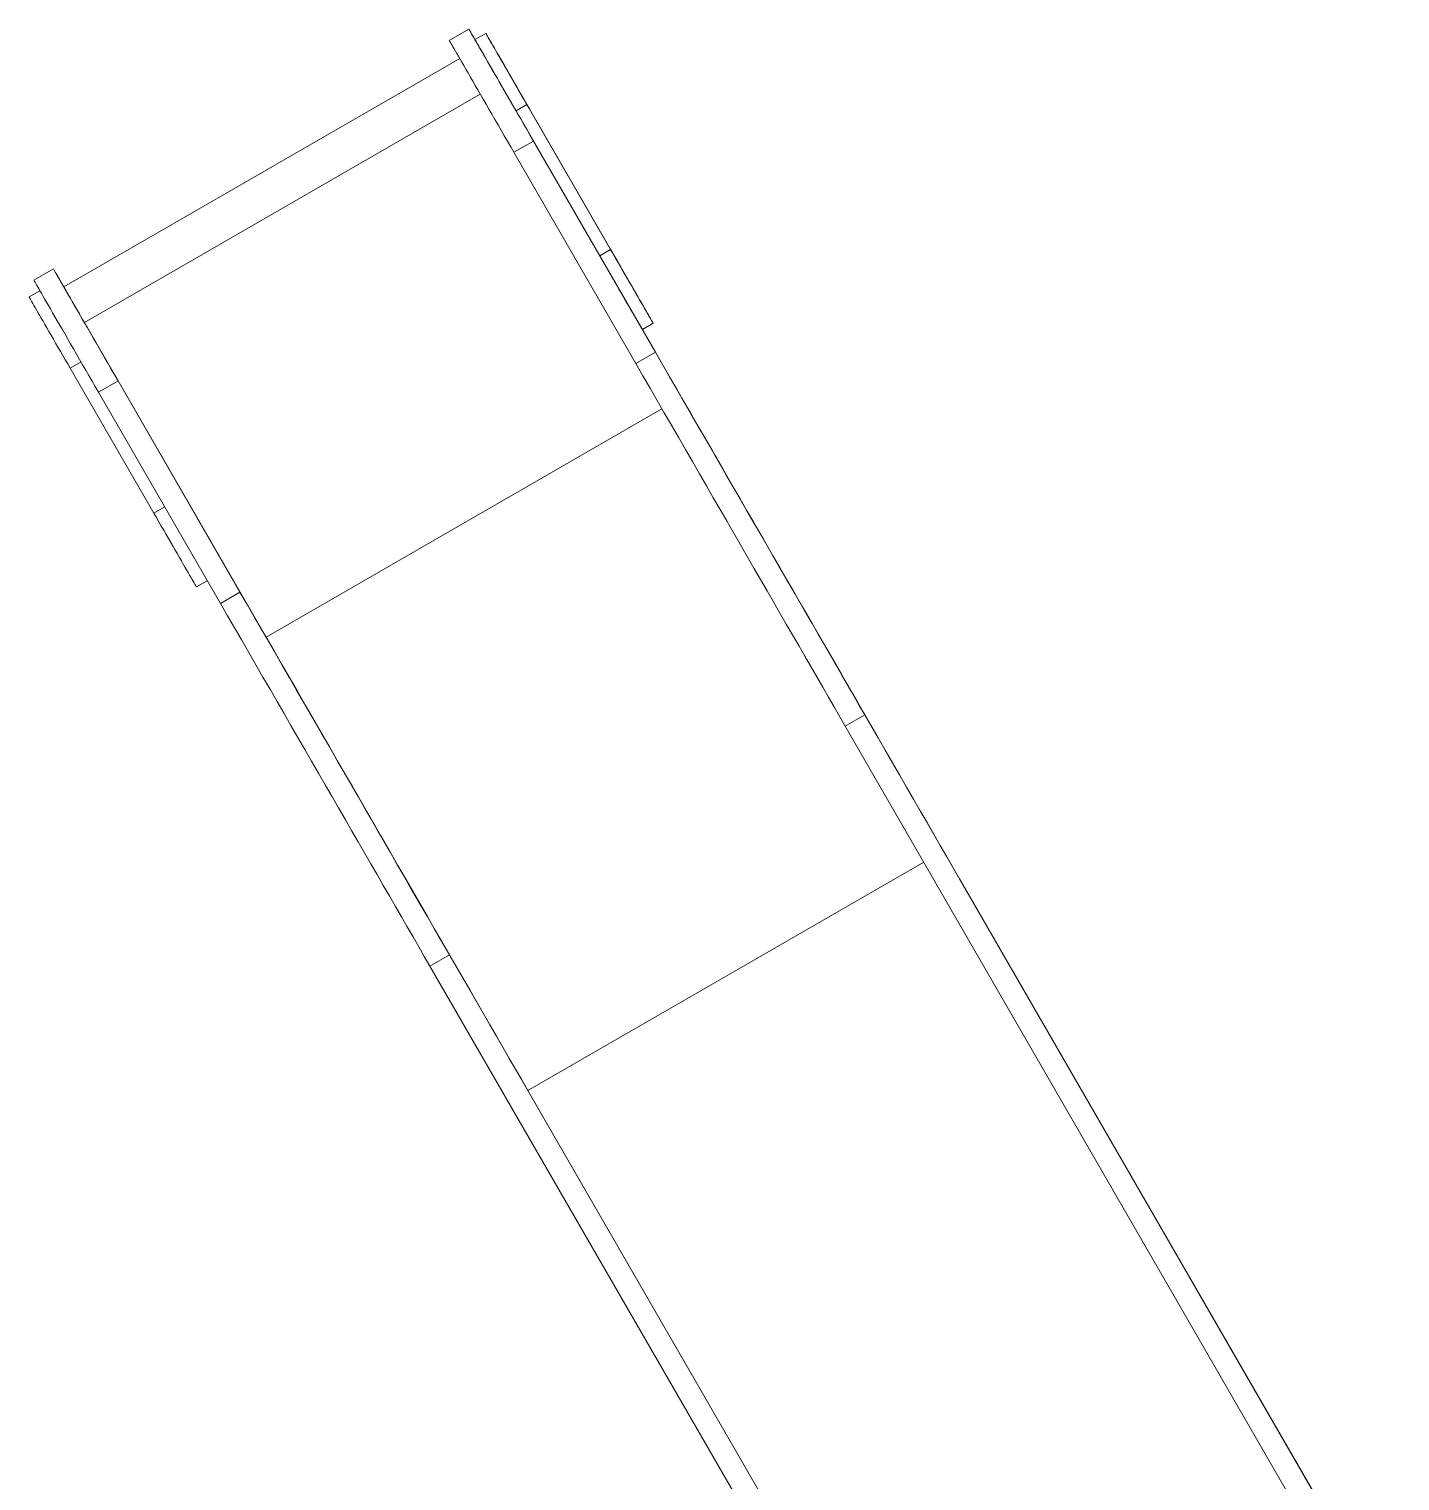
# Model space of a CAD drawing. Header units: millimetres. Extents: x -12977 to 11786, y -11805 to 10558.
# Drawn here: x -7021 to -5383, y 6717 to 8452 of the extents above; entities that cross this region are included whole.
import ezdxf

# ---------------------------------------------------------------- set-up
doc = ezdxf.new("R2010")
doc.units = ezdxf.units.MM
doc.layers.add('DIKOM_ОБЪЕКТ', color=7, linetype='Continuous')

msp = doc.modelspace()

# ---------------------------------------------------------------- linework, layer by layer
at = {"layer": 'DIKOM_ОБЪЕКТ', "color": 7, "linetype": 'Continuous', "lineweight": 15}
for p, q in [((-6519.049, 8438.185), (-6495.666, 8451.684)), ((-6519.047, 8438.19), (-6495.664, 8451.69)), ((-6495.666, 8451.684), (-6495.664, 8451.69)), ((-6519.049, 8438.185), (-6519.047, 8438.19)), ((-6475.383, 8446.559), (-6488.373, 8439.059)), ((-6506.562, 8416.534), (-6979.397, 8143.543)), ((-6954.835, 8100.987), (-6482, 8373.978)), ((-6439.25, 8353.946), (-6426.259, 8361.447)), ((-6426.259, 8361.447), (-6326.275, 8188.267)), ((-6439.25, 8353.946), (-6339.265, 8180.767)), ((-6424.505, 8358.465), (-6324.521, 8185.286)), ((-6441.848, 8304.423), (-6418.465, 8317.923)), ((-6418.465, 8317.923), (-6272.771, 8065.574)), ((-6441.848, 8304.423), (-6296.154, 8052.074)), ((-6339.265, 8180.767), (-6326.275, 8188.267)), ((-6991.898, 8165.184), (-7015.281, 8151.685)), ((-6991.897, 8165.19), (-7015.28, 8151.691)), ((-6991.898, 8165.184), (-6991.897, 8165.19)), ((-7007.999, 8139.052), (-7020.979, 8131.559)), ((-7015.281, 8151.685), (-7015.28, 8151.691)), ((-6737.808, 7725.084), (-6954.835, 8100.987)), ((-6288.388, 8092.674), (-6275.398, 8100.174)), ((-6288.385, 8092.677), (-6241.049, 8010.689)), ((-6971.856, 8046.447), (-6958.874, 8053.942)), ((-6296.154, 8052.074), (-6272.771, 8065.574)), ((-6971.856, 8046.447), (-6871.871, 7873.267)), ((-6914.697, 8031.423), (-6938.08, 8017.923)), ((-6914.697, 8031.423), (-6769.004, 7779.074)), ((-6938.08, 8017.923), (-6792.387, 7765.574)), ((-6737.808, 7725.084), (-6264.977, 7998.073)), ((-6871.871, 7873.267), (-6858.89, 7880.762)), ((-6820.994, 7785.174), (-6808.026, 7792.661)), ((-6769.004, 7779.074), (-6792.387, 7765.574)), ((-6046.028, 7618.79), (-6022.646, 7632.29)), ((-5383.433, 6524.838), (-6022.646, 7632.29)), ((-5406.816, 6511.338), (-6046.028, 7618.79)), ((-6425.151, 7183.479), (-5952.333, 7456.461)), ((-5394.945, 6544.878), (-5909.633, 7436.589)), ((-6518.878, 7345.79), (-6542.261, 7332.29)), ((-5879.665, 6238.338), (-6518.878, 7345.79)), ((-5903.048, 6224.838), (-6542.261, 7332.29)), ((-5843.26, 6175.338), (-6425.151, 7183.479))]:
    msp.add_line(p, q, dxfattribs=at)
at = {"layer": 'DIKOM_ОБЪЕКТ', "color": 7, "linetype": 'Continuous', "lineweight": 15, "flags": 128}
for points in [[(-6495.666, 8451.684), (-6495.574, 8451.523), (-6495.298, 8451.043), (-6494.839, 8450.246), (-6494.197, 8449.132), (-6493.374, 8447.705), (-6492.374, 8445.969), (-6491.195, 8443.926), (-6489.843, 8441.582), (-6488.32, 8438.943), (-6486.63, 8436.013), (-6484.776, 8432.8), (-6482.763, 8429.312), (-6480.596, 8425.556), (-6478.278, 8421.541), (-6475.817, 8417.277), (-6473.218, 8412.772), (-6470.486, 8408.038), (-6467.627, 8403.085), (-6464.648, 8397.925), (-6461.558, 8392.571), (-6458.361, 8387.032), (-6455.066, 8381.324), (-6451.68, 8375.458), (-6448.211, 8369.449), (-6444.667, 8363.31), (-6441.056, 8357.056), (-6437.387, 8350.7), (-6433.669, 8344.259), (-6429.908, 8337.744), (-6426.115, 8331.174), (-6422.298, 8324.562), (-6418.465, 8317.923)], [(-6488.366, 8439.063), (-6488.462, 8439.229), (-6489.94, 8441.788), (-6491.259, 8444.071), (-6492.413, 8446.069), (-6493.398, 8447.773), (-6494.21, 8449.177), (-6494.844, 8450.274), (-6495.299, 8451.061), (-6495.572, 8451.533), (-6495.664, 8451.69)], [(-6519.049, 8438.185), (-6518.957, 8438.023), (-6518.681, 8437.544), (-6518.222, 8436.746), (-6517.58, 8435.632), (-6516.757, 8434.206), (-6515.756, 8432.469), (-6514.578, 8430.427), (-6513.226, 8428.083), (-6511.703, 8425.443), (-6510.012, 8422.513), (-6508.159, 8419.3), (-6506.145, 8415.812), (-6503.978, 8412.056), (-6501.661, 8408.041), (-6499.2, 8403.777), (-6496.601, 8399.272), (-6493.868, 8394.538), (-6491.01, 8389.585), (-6488.031, 8384.425), (-6484.941, 8379.071), (-6481.743, 8373.532), (-6478.448, 8367.824), (-6475.062, 8361.958), (-6471.594, 8355.95), (-6468.05, 8349.81), (-6464.439, 8343.556), (-6460.77, 8337.2), (-6457.051, 8330.758), (-6453.29, 8324.244), (-6449.498, 8317.674), (-6445.68, 8311.061), (-6441.848, 8304.423)], [(-6439.25, 8353.946), (-6442.21, 8359.073), (-6445.156, 8364.177), (-6448.079, 8369.24), (-6450.968, 8374.244), (-6453.812, 8379.171), (-6456.603, 8384.004), (-6459.328, 8388.726), (-6461.981, 8393.321), (-6464.551, 8397.773), (-6467.028, 8402.065), (-6469.406, 8406.184), (-6471.673, 8410.113), (-6473.824, 8413.839), (-6475.851, 8417.351), (-6477.746, 8420.634), (-6479.503, 8423.678), (-6481.114, 8426.472), (-6482.576, 8429.005), (-6483.883, 8431.27), (-6485.03, 8433.258), (-6486.013, 8434.962), (-6486.828, 8436.376), (-6487.474, 8437.496), (-6487.947, 8438.317), (-6488.246, 8438.836), (-6488.369, 8439.052), (-6488.373, 8439.059)], [(-6426.259, 8361.447), (-6429.219, 8366.574), (-6432.166, 8371.678), (-6435.089, 8376.74), (-6437.978, 8381.744), (-6440.822, 8386.671), (-6443.612, 8391.504), (-6446.338, 8396.226), (-6448.991, 8400.822), (-6451.56, 8405.273), (-6454.038, 8409.566), (-6456.415, 8413.683), (-6458.683, 8417.613), (-6460.834, 8421.34), (-6462.86, 8424.851), (-6464.755, 8428.134), (-6466.512, 8431.178), (-6468.124, 8433.972), (-6469.586, 8436.505), (-6470.893, 8438.77), (-6472.04, 8440.758), (-6473.023, 8442.462), (-6473.838, 8443.876), (-6474.484, 8444.996), (-6474.957, 8445.817), (-6475.255, 8446.336), (-6475.379, 8446.552), (-6475.327, 8446.463), (-6475.099, 8446.071), (-6474.698, 8445.377), (-6474.122, 8444.382), (-6473.376, 8443.091), (-6472.461, 8441.507), (-6471.38, 8439.637), (-6470.139, 8437.488), (-6468.739, 8435.066), (-6467.187, 8432.38), (-6465.49, 8429.44), (-6463.65, 8426.256), (-6461.676, 8422.838), (-6459.576, 8419.201), (-6457.354, 8415.354), (-6455.021, 8411.314), (-6452.583, 8407.093), (-6450.05, 8402.706), (-6447.43, 8398.169), (-6444.733, 8393.498), (-6441.968, 8388.709), (-6439.144, 8383.819), (-6436.273, 8378.846), (-6433.363, 8373.806), (-6430.424, 8368.717), (-6427.469, 8363.598), (-6424.505, 8358.465)], [(-6423.383, 8356.492), (-6423.482, 8356.664), (-6423.75, 8357.128), (-6424.163, 8357.843), (-6424.685, 8358.746), (-6425.268, 8359.757), (-6425.862, 8360.785), (-6426.413, 8361.74), (-6426.872, 8362.535), (-6427.2, 8363.103), (-6427.365, 8363.39), (-6427.355, 8363.372), (-6427.169, 8363.051), (-6426.825, 8362.455), (-6426.352, 8361.636), (-6425.793, 8360.669), (-6425.198, 8359.638), (-6424.62, 8358.635), (-6424.108, 8357.75), (-6423.711, 8357.061), (-6423.461, 8356.629), (-6423.383, 8356.492)], [(-6323.398, 8183.313), (-6323.497, 8183.484), (-6323.766, 8183.949), (-6324.179, 8184.664), (-6324.7, 8185.567), (-6325.283, 8186.577), (-6325.877, 8187.606), (-6326.428, 8188.56), (-6326.888, 8189.356), (-6327.214, 8189.923), (-6327.381, 8190.211), (-6327.37, 8190.193), (-6327.185, 8189.871), (-6326.84, 8189.275), (-6326.367, 8188.457), (-6325.809, 8187.489), (-6325.214, 8186.458), (-6324.634, 8185.456), (-6324.124, 8184.57), (-6323.726, 8183.881), (-6323.477, 8183.449), (-6323.398, 8183.313)], [(-6324.521, 8185.286), (-6321.561, 8180.159), (-6318.614, 8175.055), (-6315.692, 8169.992), (-6312.803, 8164.989), (-6309.958, 8160.062), (-6307.168, 8155.228), (-6304.442, 8150.506), (-6301.79, 8145.911), (-6299.22, 8141.46), (-6296.742, 8137.167), (-6294.366, 8133.049), (-6292.097, 8129.12), (-6289.947, 8125.393), (-6287.92, 8121.882), (-6286.025, 8118.599), (-6284.269, 8115.555), (-6282.656, 8112.761), (-6281.194, 8110.227), (-6279.888, 8107.962), (-6278.741, 8105.974), (-6277.758, 8104.27), (-6276.942, 8102.856), (-6276.297, 8101.736), (-6275.824, 8100.916), (-6275.525, 8100.397), (-6275.401, 8100.181), (-6275.454, 8100.269), (-6275.681, 8100.661), (-6276.083, 8101.356), (-6276.658, 8102.351), (-6277.405, 8103.642), (-6278.32, 8105.225), (-6279.401, 8107.095), (-6280.642, 8109.245), (-6282.041, 8111.667), (-6283.593, 8114.352), (-6285.291, 8117.293), (-6287.13, 8120.477), (-6289.104, 8123.894), (-6291.205, 8127.532), (-6293.426, 8131.378), (-6295.759, 8135.419), (-6298.197, 8139.64), (-6300.73, 8144.026), (-6303.35, 8148.564), (-6306.047, 8153.234), (-6308.813, 8158.023), (-6311.636, 8162.913), (-6314.508, 8167.887), (-6317.418, 8172.927), (-6320.356, 8178.016), (-6323.312, 8183.135), (-6326.275, 8188.267)], [(-6288.388, 8092.674), (-6288.444, 8092.769), (-6288.671, 8093.161), (-6289.074, 8093.856), (-6289.649, 8094.851), (-6290.395, 8096.142), (-6291.31, 8097.725), (-6292.391, 8099.595), (-6293.633, 8101.745), (-6295.032, 8104.167), (-6296.583, 8106.852), (-6298.282, 8109.793), (-6300.12, 8112.977), (-6302.094, 8116.394), (-6304.196, 8120.032), (-6306.416, 8123.878), (-6308.75, 8127.919), (-6311.187, 8132.14), (-6313.721, 8136.527), (-6316.34, 8141.063), (-6319.037, 8145.734), (-6321.803, 8150.523), (-6324.626, 8155.413), (-6327.498, 8160.387), (-6330.408, 8165.427), (-6333.346, 8170.515), (-6336.302, 8175.635), (-6339.265, 8180.767)], [(-6991.898, 8165.184), (-6991.806, 8165.023), (-6991.531, 8164.543), (-6991.071, 8163.746), (-6990.429, 8162.632), (-6989.608, 8161.206), (-6988.606, 8159.469), (-6987.428, 8157.426), (-6986.075, 8155.082), (-6984.553, 8152.443), (-6982.862, 8149.513), (-6981.008, 8146.3), (-6978.996, 8142.812), (-6976.828, 8139.056), (-6974.511, 8135.041), (-6972.05, 8130.776), (-6969.45, 8126.272), (-6966.718, 8121.538), (-6963.859, 8116.585), (-6960.881, 8111.425), (-6957.79, 8106.07), (-6954.593, 8100.532), (-6951.298, 8094.824), (-6947.912, 8088.958), (-6944.444, 8082.949), (-6940.9, 8076.81), (-6937.289, 8070.556), (-6933.62, 8064.2), (-6929.901, 8057.759), (-6926.141, 8051.245), (-6922.347, 8044.674), (-6918.53, 8038.062), (-6914.697, 8031.423)], [(-6979.39, 8143.546), (-6981.284, 8146.824), (-6983.063, 8149.904), (-6984.694, 8152.729), (-6986.173, 8155.288), (-6987.492, 8157.571), (-6988.646, 8159.569), (-6989.631, 8161.273), (-6990.442, 8162.677), (-6991.076, 8163.774), (-6991.532, 8164.561), (-6991.805, 8165.033), (-6991.897, 8165.19)], [(-7015.281, 8151.685), (-7015.189, 8151.523), (-7014.913, 8151.044), (-7014.454, 8150.246), (-7013.812, 8149.132), (-7012.99, 8147.706), (-7011.988, 8145.969), (-7010.811, 8143.927), (-7009.458, 8141.582), (-7007.935, 8138.943), (-7006.245, 8136.013), (-7004.391, 8132.8), (-7002.378, 8129.312), (-7000.211, 8125.556), (-6997.894, 8121.541), (-6995.433, 8117.277), (-6992.833, 8112.772), (-6990.1, 8108.038), (-6987.242, 8103.085), (-6984.264, 8097.925), (-6981.173, 8092.571), (-6977.976, 8087.032), (-6974.681, 8081.324), (-6971.295, 8075.458), (-6967.827, 8069.449), (-6964.282, 8063.31), (-6960.672, 8057.056), (-6957.003, 8050.7), (-6953.283, 8044.258), (-6949.523, 8037.744), (-6945.73, 8031.174), (-6941.912, 8024.561), (-6938.08, 8017.923)], [(-6954.835, 8100.987), (-6956.941, 8104.636), (-6959.03, 8108.253), (-6961.085, 8111.813), (-6963.092, 8115.291), (-6965.038, 8118.661), (-6966.908, 8121.901), (-6968.689, 8124.986), (-6970.368, 8127.895), (-6971.933, 8130.606), (-6973.373, 8133.102), (-6974.679, 8135.363), (-6975.839, 8137.374), (-6976.846, 8139.12), (-6977.694, 8140.589), (-6978.376, 8141.771), (-6978.886, 8142.657), (-6979.223, 8143.241), (-6979.382, 8143.518), (-6979.397, 8143.543)], [(-6971.856, 8046.447), (-6974.816, 8051.574), (-6977.762, 8056.677), (-6980.685, 8061.74), (-6983.573, 8066.744), (-6986.418, 8071.671), (-6989.208, 8076.504), (-6991.935, 8081.227), (-6994.586, 8085.821), (-6997.157, 8090.273), (-6999.634, 8094.565), (-7002.011, 8098.684), (-7004.279, 8102.613), (-7006.43, 8106.34), (-7008.457, 8109.851), (-7010.351, 8113.134), (-7012.108, 8116.178), (-7013.72, 8118.972), (-7015.182, 8121.505), (-7016.488, 8123.77), (-7017.635, 8125.758), (-7018.618, 8127.462), (-7019.434, 8128.876), (-7020.079, 8129.996), (-7020.552, 8130.817), (-7020.851, 8131.336), (-7020.975, 8131.552), (-7020.979, 8131.559)], [(-6046.028, 7618.79), (-6052.603, 7630.182), (-6059.292, 7641.769), (-6066.09, 7653.548), (-6072.997, 7665.513), (-6080.007, 7677.657), (-6087.118, 7689.977), (-6094.327, 7702.465), (-6101.63, 7715.118), (-6109.025, 7727.928), (-6116.507, 7740.89), (-6124.074, 7753.999), (-6131.722, 7767.247), (-6139.448, 7780.63), (-6147.248, 7794.142), (-6155.117, 7807.775), (-6163.054, 7821.524), (-6171.055, 7835.383), (-6179.115, 7849.345), (-6187.232, 7863.405), (-6195.401, 7877.555), (-6203.618, 7891.789), (-6211.88, 7906.102), (-6220.184, 7920.486), (-6228.526, 7934.935), (-6236.901, 7949.442), (-6245.307, 7964.001), (-6253.739, 7978.606), (-6262.192, 7993.249), (-6270.664, 8007.923), (-6279.151, 8022.624), (-6287.649, 8037.343), (-6296.154, 8052.074)], [(-6022.646, 7632.29), (-6029.221, 7643.682), (-6035.909, 7655.269), (-6042.708, 7667.048), (-6049.614, 7679.013), (-6056.624, 7691.157), (-6063.736, 7703.477), (-6070.945, 7715.966), (-6078.247, 7728.618), (-6085.643, 7741.428), (-6093.124, 7754.39), (-6100.691, 7767.499), (-6108.339, 7780.747), (-6116.065, 7794.13), (-6123.865, 7807.642), (-6131.734, 7821.275), (-6139.672, 7835.024), (-6147.672, 7848.883), (-6155.733, 7862.845), (-6163.849, 7876.905), (-6172.018, 7891.055), (-6180.235, 7905.289), (-6188.498, 7919.602), (-6196.802, 7933.986), (-6205.144, 7948.435), (-6213.518, 7962.942), (-6221.924, 7977.501), (-6230.356, 7992.106), (-6238.809, 8006.749), (-6247.281, 8021.423), (-6255.769, 8036.124), (-6264.267, 8050.843), (-6272.771, 8065.574)], [(-5909.633, 7436.589), (-5917.159, 7449.627), (-5924.797, 7462.861), (-5932.546, 7476.286), (-5940.402, 7489.897), (-5948.364, 7503.689), (-5956.427, 7517.658), (-5964.59, 7531.8), (-5972.849, 7546.108), (-5981.203, 7560.58), (-5989.648, 7575.209), (-5998.18, 7589.991), (-6006.799, 7604.921), (-6015.499, 7619.993), (-6024.279, 7635.203), (-6033.136, 7650.545), (-6042.065, 7666.015), (-6051.066, 7681.606), (-6060.134, 7697.315), (-6069.267, 7713.135), (-6078.46, 7729.06), (-6087.712, 7745.086), (-6097.019, 7761.208), (-6106.378, 7777.42), (-6115.785, 7793.715), (-6125.238, 7810.089), (-6134.733, 7826.537), (-6144.267, 7843.052), (-6153.839, 7859.63), (-6163.441, 7876.264), (-6173.074, 7892.949), (-6182.732, 7909.679), (-6192.414, 7926.448), (-6202.115, 7943.251), (-6211.832, 7960.083), (-6221.562, 7976.937), (-6231.303, 7993.808), (-6241.049, 8010.689)], [(-6820.994, 7785.174), (-6821.049, 7785.269), (-6821.277, 7785.661), (-6821.679, 7786.356), (-6822.255, 7787.351), (-6823.001, 7788.642), (-6823.916, 7790.226), (-6824.996, 7792.095), (-6826.238, 7794.245), (-6827.637, 7796.667), (-6829.189, 7799.352), (-6830.887, 7802.293), (-6832.727, 7805.477), (-6834.7, 7808.894), (-6836.801, 7812.532), (-6839.022, 7816.378), (-6841.356, 7820.419), (-6843.793, 7824.64), (-6846.327, 7829.027), (-6848.946, 7833.563), (-6851.644, 7838.235), (-6854.408, 7843.023), (-6857.232, 7847.913), (-6860.104, 7852.887), (-6863.014, 7857.927), (-6865.952, 7863.016), (-6868.908, 7868.135), (-6871.871, 7873.267)], [(-6132.74, 7823.076), (-6132.652, 7822.922), (-6132.393, 7822.474), (-6131.987, 7821.771), (-6131.472, 7820.877), (-6130.89, 7819.87), (-6130.295, 7818.84), (-6129.74, 7817.879), (-6129.274, 7817.072), (-6128.939, 7816.491), (-6128.763, 7816.187), (-6128.763, 7816.187), (-6128.938, 7816.491), (-6129.274, 7817.073), (-6129.74, 7817.881), (-6130.295, 7818.842), (-6130.89, 7819.872), (-6131.471, 7820.878), (-6131.987, 7821.773), (-6132.393, 7822.475), (-6132.652, 7822.923), (-6132.74, 7823.076)], [(-6518.878, 7345.79), (-6525.453, 7357.182), (-6532.141, 7368.769), (-6538.941, 7380.548), (-6545.847, 7392.513), (-6552.857, 7404.657), (-6559.968, 7416.977), (-6567.177, 7429.466), (-6574.48, 7442.118), (-6581.875, 7454.928), (-6589.357, 7467.89), (-6596.924, 7480.999), (-6604.572, 7494.247), (-6612.297, 7507.63), (-6620.097, 7521.142), (-6627.967, 7534.775), (-6635.905, 7548.524), (-6643.905, 7562.383), (-6651.965, 7576.345), (-6660.081, 7590.405), (-6668.25, 7604.555), (-6676.468, 7618.789), (-6684.731, 7633.102), (-6693.035, 7647.486), (-6701.376, 7661.935), (-6709.751, 7676.442), (-6718.156, 7691.001), (-6726.588, 7705.606), (-6735.042, 7720.249), (-6743.514, 7734.923), (-6752.002, 7749.624), (-6760.499, 7764.343), (-6769.004, 7779.074)], [(-6542.261, 7332.29), (-6548.836, 7343.682), (-6555.524, 7355.269), (-6562.323, 7367.048), (-6569.23, 7379.013), (-6576.24, 7391.157), (-6583.35, 7403.477), (-6590.559, 7415.965), (-6597.863, 7428.618), (-6605.257, 7441.428), (-6612.74, 7454.39), (-6620.307, 7467.499), (-6627.955, 7480.747), (-6635.68, 7494.13), (-6643.48, 7507.642), (-6651.35, 7521.275), (-6659.287, 7535.024), (-6667.288, 7548.883), (-6675.347, 7562.845), (-6683.464, 7576.905), (-6691.633, 7591.055), (-6699.85, 7605.289), (-6708.113, 7619.602), (-6716.417, 7633.986), (-6724.759, 7648.435), (-6733.134, 7662.942), (-6741.539, 7677.501), (-6749.971, 7692.106), (-6758.425, 7706.749), (-6766.897, 7721.423), (-6775.384, 7736.124), (-6783.882, 7750.843), (-6792.387, 7765.574)], [(-6094.105, 7756.151), (-6094.015, 7755.996), (-6093.757, 7755.548), (-6093.352, 7754.846), (-6092.835, 7753.951), (-6092.254, 7752.945), (-6091.66, 7751.915), (-6091.104, 7750.954), (-6090.638, 7750.146), (-6090.303, 7749.565), (-6090.127, 7749.261), (-6090.127, 7749.261), (-6090.302, 7749.566), (-6090.638, 7750.148), (-6091.104, 7750.955), (-6091.659, 7751.916), (-6092.254, 7752.946), (-6092.835, 7753.953), (-6093.351, 7754.847), (-6093.757, 7755.549), (-6094.015, 7755.997), (-6094.105, 7756.151)], [(-6425.151, 7183.479), (-6432.45, 7196.124), (-6439.86, 7208.964), (-6447.381, 7221.993), (-6455.008, 7235.207), (-6462.74, 7248.602), (-6470.573, 7262.172), (-6478.505, 7275.914), (-6486.533, 7289.821), (-6494.653, 7303.889), (-6502.864, 7318.113), (-6511.162, 7332.488), (-6519.544, 7347.008), (-6528.007, 7361.669), (-6536.548, 7376.466), (-6545.165, 7391.392), (-6553.853, 7406.443), (-6562.611, 7421.613), (-6571.433, 7436.897), (-6580.319, 7452.289), (-6589.264, 7467.784), (-6598.266, 7483.376), (-6607.32, 7499.06), (-6616.424, 7514.831), (-6625.575, 7530.682), (-6634.768, 7546.607), (-6644.003, 7562.602), (-6653.273, 7578.66), (-6662.577, 7594.776), (-6671.911, 7610.944), (-6681.272, 7627.157), (-6690.655, 7643.411), (-6700.06, 7659.7), (-6709.48, 7676.018), (-6718.914, 7692.358), (-6728.358, 7708.716), (-6737.808, 7725.084)], [(-5929.055, 7470.223), (-5928.966, 7470.068), (-5928.707, 7469.62), (-5928.302, 7468.918), (-5927.786, 7468.023), (-5927.204, 7467.016), (-5926.61, 7465.987), (-5926.055, 7465.026), (-5925.588, 7464.218), (-5925.252, 7463.637), (-5925.077, 7463.333), (-5925.077, 7463.333), (-5925.253, 7463.638), (-5925.589, 7464.22), (-5926.054, 7465.027), (-5926.609, 7465.988), (-5927.204, 7467.018), (-5927.786, 7468.025), (-5928.301, 7468.919), (-5928.707, 7469.621), (-5928.966, 7470.069), (-5929.055, 7470.223)], [(-5898.415, 7417.139), (-5898.326, 7416.984), (-5898.068, 7416.537), (-5897.662, 7415.834), (-5897.146, 7414.939), (-5896.565, 7413.933), (-5895.97, 7412.903), (-5895.415, 7411.942), (-5894.95, 7411.135), (-5894.614, 7410.553), (-5894.438, 7410.249), (-5894.438, 7410.25), (-5894.613, 7410.554), (-5894.949, 7411.136), (-5895.415, 7411.944), (-5895.97, 7412.904), (-5896.564, 7413.934), (-5897.146, 7414.941), (-5897.662, 7415.835), (-5898.068, 7416.537), (-5898.327, 7416.985), (-5898.415, 7417.139)], [(-5760.538, 7178.262), (-5760.448, 7178.108), (-5760.19, 7177.659), (-5759.785, 7176.957), (-5759.268, 7176.063), (-5758.687, 7175.056), (-5758.093, 7174.026), (-5757.538, 7173.065), (-5757.071, 7172.258), (-5756.735, 7171.676), (-5756.559, 7171.372), (-5756.559, 7171.372), (-5756.736, 7171.677), (-5757.071, 7172.259), (-5757.537, 7173.066), (-5758.092, 7174.028), (-5758.687, 7175.057), (-5759.268, 7176.064), (-5759.784, 7176.958), (-5760.19, 7177.661), (-5760.448, 7178.108), (-5760.538, 7178.262)], [(-5729.898, 7125.178), (-5729.809, 7125.024), (-5729.551, 7124.576), (-5729.145, 7123.873), (-5728.628, 7122.979), (-5728.048, 7121.972), (-5727.453, 7120.942), (-5726.898, 7119.981), (-5726.432, 7119.174), (-5726.096, 7118.593), (-5725.921, 7118.289), (-5725.92, 7118.289), (-5726.096, 7118.593), (-5726.432, 7119.175), (-5726.898, 7119.983), (-5727.452, 7120.944), (-5728.047, 7121.974), (-5728.629, 7122.98), (-5729.144, 7123.874), (-5729.55, 7124.577), (-5729.809, 7125.025), (-5729.898, 7125.178)], [(-5592.02, 6886.301), (-5591.931, 6886.147), (-5591.672, 6885.699), (-5591.267, 6884.996), (-5590.751, 6884.102), (-5590.169, 6883.095), (-5589.575, 6882.066), (-5589.02, 6881.104), (-5588.554, 6880.297), (-5588.218, 6879.715), (-5588.042, 6879.411), (-5588.042, 6879.412), (-5588.218, 6879.717), (-5588.554, 6880.298), (-5589.02, 6881.106), (-5589.575, 6882.067), (-5590.169, 6883.097), (-5590.75, 6884.103), (-5591.267, 6884.997), (-5591.673, 6885.7), (-5591.931, 6886.147), (-5592.02, 6886.301)], [(-5561.381, 6833.217), (-5561.291, 6833.063), (-5561.033, 6832.615), (-5560.628, 6831.912), (-5560.111, 6831.018), (-5559.53, 6830.011), (-5558.936, 6828.982), (-5558.381, 6828.021), (-5557.915, 6827.214), (-5557.579, 6826.632), (-5557.403, 6826.328), (-5557.403, 6826.328), (-5557.579, 6826.633), (-5557.914, 6827.214), (-5558.38, 6828.022), (-5558.935, 6828.983), (-5559.53, 6830.013), (-5560.111, 6831.02), (-5560.627, 6831.914), (-5561.033, 6832.616), (-5561.292, 6833.064), (-5561.381, 6833.217)]]:
    msp.add_lwpolyline(points, dxfattribs=at)

doc.saveas('drawing.dxf')
